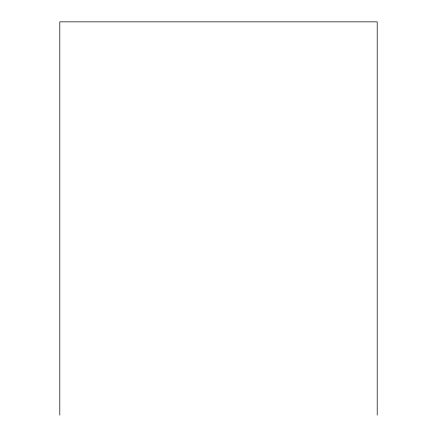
<?xml version="1.0" encoding="UTF-8"?>
<svg xmlns="http://www.w3.org/2000/svg" width="437" height="437" viewBox="0 0 437 437"><rect width="100%" height="100%" fill="white"/><g stroke="black" fill="none" stroke-linecap="round" stroke-linejoin="round"><path stroke-width="0.66" d="M377.202 415.15L377.202 21.85L59.798 21.85L59.798 415.15"/></g></svg>
